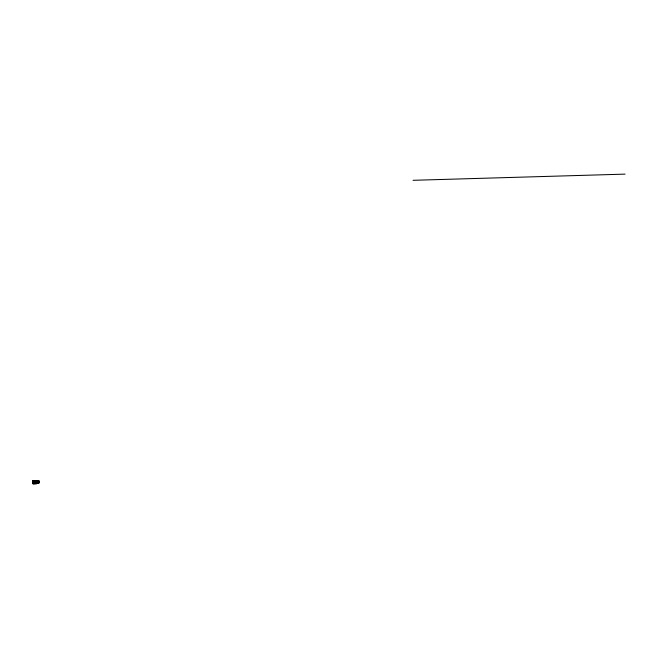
<?xml version="1.0" encoding="UTF-8"?>
<svg xmlns="http://www.w3.org/2000/svg" width="658" height="658" viewBox="0 0 658 658"><rect width="100%" height="100%" fill="white"/><g stroke="black" fill="none" stroke-linecap="round" stroke-linejoin="round"><path stroke-width="0.99" d="M34.71 483.688L34.685 481.582M32.949 480.702L36.198 480.603L36.182 482.1L35.261 482.133C36.132 483.72 33.418 482.322 33.681 483.877M37.399 481.483L37.777 481.837L37.366 480.685M37.572 482.709L37.366 482.224L37.366 483.062M35.433 482.742L32.966 483.688L32.966 480.718L36.198 480.636L32.982 480.735L33.394 480.85M34.282 481.105L33.624 480.694L33.616 481.508L32.982 481.508L33.887 481.508L33.879 482.01L32.966 482.001L36.182 481.59L35.96 482.1L34.71 482.1L34.693 483.704M34.142 481.927L34.093 483.046L34.167 481.87L34.084 482.865L32.966 482.873L33.854 482.857M34.175 481.335L34.726 481.401L34.726 480.677L34.71 481.294L33.871 481.311M34.298 480.677L34.71 481.294L34.718 480.669M37.383 482.865L37.383 480.669L36.749 480.669L36.807 483.227M37.407 482.363L37.383 483.03M36.98 482.717L36.766 480.685L37.383 480.669L37.391 482.733L38.106 482.733L38.115 481.59L38.855 481.582L38.09 481.574L38.246 482.503M34.849 481.228L35.433 480.653L35.45 481.812L35.96 481.812L35.442 481.812L35.45 480.776M38.246 482.092L38.855 481.286L38.871 482.882L37.967 482.89L38.032 482.322M38.115 482.1L38.855 482.1L38.847 482.865L38.312 482.758L38.838 482.396M38.419 481.59L37.383 481.163L37.498 481.796M34.742 481.204L35.532 481.179M35.474 480.858L35.45 481.253M413.035 180.308L625.1 174.123M35.442 481.549L36.157 481.59M35.664 482.742L34.726 483.03L34.397 481.598L35.006 481.705L33.871 482.026L33.895 481.491M33.969 480.71L33.484 480.825M33.731 480.825L33.188 480.727M36.165 480.825L35.754 480.825L36.165 481.376M35.754 481.154L36.165 481.154M37.399 481.179L38.871 481.269M36.544 481.269L37.679 481.154M32.982 481.401L33.599 481.508M36.782 481.582L36.988 481.993M38.732 481.705L38.386 482.199L38.822 482.24M38.09 481.878L38.616 481.878M36.544 482.026L37.202 482.051M38.123 481.985L38.732 481.985M34.364 482.043L34.808 482.001M34.759 482.256L34.849 483.062M36.782 482.256L37.078 482.766M38.098 482.306L38.123 483.062M35.006 482.561L34.932 482.75M36.165 482.536L35.82 481.598M37.243 482.618L36.782 482.849M32.982 482.857L34.043 482.857M34.767 482.89L36.165 482.849M37.901 482.725L38.838 482.849M36.182 482.108L35.951 482.742M36.749 482.882L37.58 482.923M32.982 483.671L36.165 483.671M36.239 483.729L32.9 483.729L32.9 480.579L36.239 480.579L36.165 483.852M34.726 481.598L34.726 483.12M34.718 482.1L35.474 481.944M32.966 482.865L34.084 482.865M36.182 482.865L35.442 482.857L35.442 482.108L35.425 483.12M36.075 482.166L36.083 482.849M34.019 481.566L34.076 483.062M36.026 482.059L36.009 481.59M38.616 481.598L38.616 482.092M38.559 481.598L38.6 482.24M37.596 482.577L37.522 483.062M36.577 481.269L36.577 481.993M35.458 482.396L35.532 482.808M33.887 481.294L33.887 482.01L34.438 481.993L33.887 481.294M37.383 482.01L36.766 482.01L37.383 482.01M37.383 481.294L36.766 481.294L37.383 481.286M38.888 480.611L36.527 480.611L36.527 483.104L38.888 483.104L38.888 480.611"/></g></svg>
